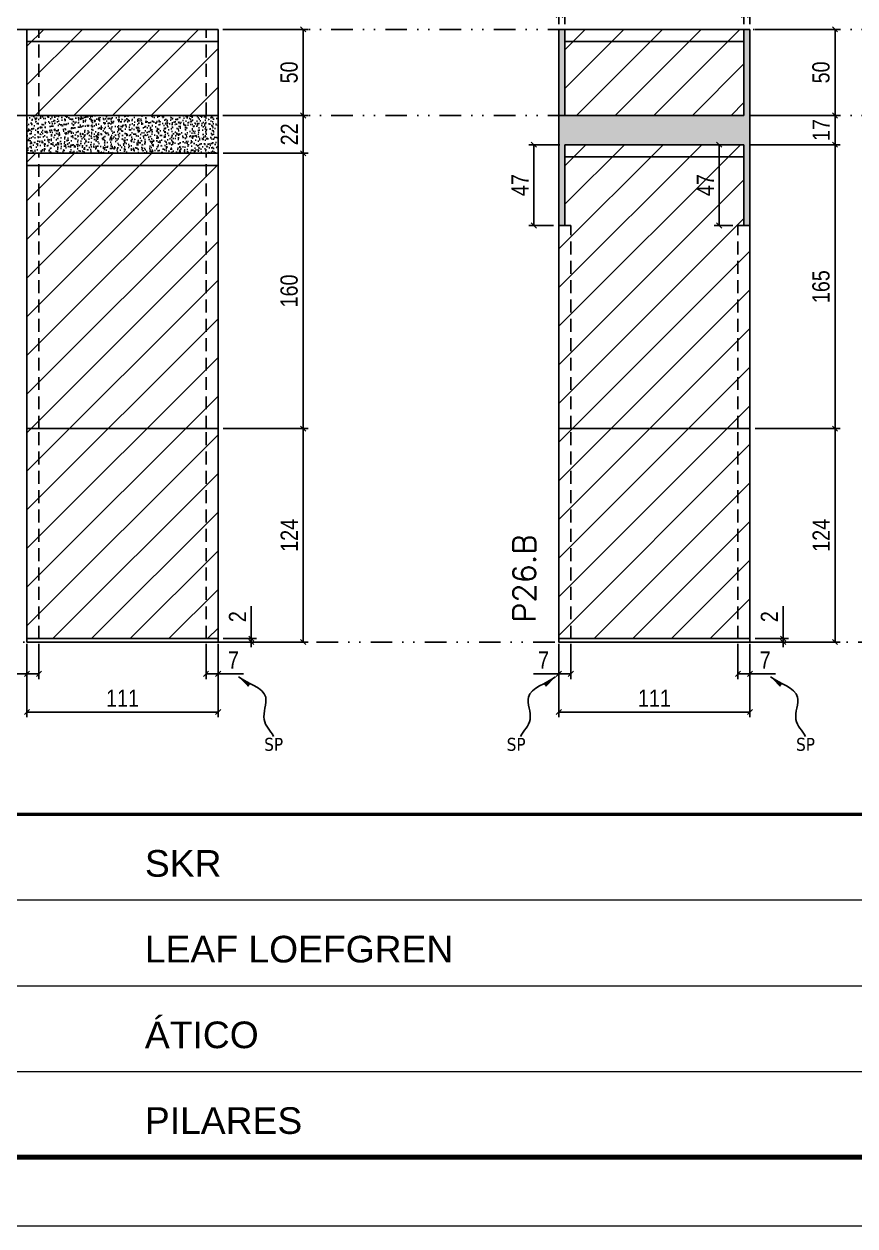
# Model space of a CAD drawing. Extents: x 14400 to 27878, y -21631 to 6985.
# Drawn here: x 18212 to 18694, y -5551 to -4853 of the extents above; entities that cross this region are included whole.
import ezdxf

# ---------------------------------------------------------------- set-up
doc = ezdxf.new("R2010")
doc.units = 0
for name, pattern in [('CONTINUO', [0]), ('DASHED', [0.75, 0.5, -0.25]), ('DIVIDE2', [0.625, 0.25, -0.125, 0, -0.125, 0, -0.125]), ('HIDDEN', [0.375, 0.25, -0.125])]:
    doc.linetypes.add(name, pattern=pattern)
for name, color, linetype in [('COTA', 241, 'Continuous'), ('Nível', 160, 'Continuous'), ('Painéis', 200, 'Continuous'), ('SARR_2.2x7', 40, 'Continuous'), ('texto', 7, 'Continuous')]:
    doc.layers.add(name, color=color, linetype=linetype)
for name, color, linetype, lineweight in [('Folhas', 255, 'Continuous', 9), ('Hachura', 251, 'Continuous', 9), ('SARRAFO DE PRESSAO', 251, 'DASHED', 9), ('Texto Seção', 7, 'Continuous', 15)]:
    doc.layers.add(name, color=color, linetype=linetype, lineweight=lineweight)
doc.styles.add('ARIAL', font='arial.ttf')
doc.styles.add('COTA TECNICA', font='techl___.ttf', dxfattribs={"height": 10})
doc.styles.add('COTA TECNICA-50', font='techl___.ttf', dxfattribs={"height": 10})
doc.styles.add('REGUA-120', font='ROMANS.shx', dxfattribs={"height": 15})
doc.styles.get("Standard").update_dxf_attribs({"font": 'arial.ttf'})
doc.dimstyles.new('COTA PAINEL-50', dxfattribs={"dimtxt": 10, "dimasz": 3, "dimexe": 3, "dimexo": 3, "dimgap": 3, "dimtad": 1, "dimdec": 1, "dimzin": 12, "dimdsep": 46, "dimtxsty": 'COTA TECNICA-50', "dimblk1": 'OBLIQUE', "dimblk2": 'OBLIQUE', "dimsah": 1, "dimcen": 0.9, "dimclrd": 4, "dimclre": 4, "dimclrt": 240, "dimadec": 1, "dimazin": 3, "dimtfac": 1, "dimtdec": 1, "dimtmove": 0, "dimatfit": 3, "dimfxl": 1, "dimtolj": 1, "dimtzin": 12, "dimarcsym": 0})
doc.dimstyles.new('PAINEL', dxfattribs={"dimtxt": 10, "dimasz": 3, "dimexe": 3, "dimexo": 3, "dimgap": 3, "dimtad": 1, "dimdec": 1, "dimzin": 12, "dimdsep": 46, "dimtxsty": 'COTA TECNICA', "dimblk1": 'OBLIQUE', "dimblk2": 'OBLIQUE', "dimsah": 1, "dimcen": 0.9, "dimclrd": 4, "dimclre": 4, "dimclrt": 240, "dimadec": 1, "dimazin": 3, "dimtfac": 1, "dimtdec": 1, "dimtmove": 0, "dimatfit": 3, "dimfxl": 1, "dimtolj": 1, "dimtzin": 12, "dimarcsym": 0})
doc.dimstyles.get("Standard").update_dxf_attribs({"dimtxt": 0.18, "dimasz": 0.18, "dimexe": 0.18, "dimexo": 0.0625, "dimgap": 0.09, "dimtad": 0, "dimtih": 1, "dimtoh": 1, "dimdec": 4, "dimzin": 0, "dimdsep": 46, "dimtxsty": 'Standard', "dimcen": 0.09, "dimadec": 0, "dimazin": 0, "dimtfac": 1, "dimtdec": 4, "dimtofl": 0, "dimtmove": 0, "dimatfit": 3, "dimfxl": 1, "dimtolj": 1, "dimtzin": 0, "dimarcsym": 0})

# ---------------------------------------------------------------- blocks, each defined once
blk = doc.blocks.new('9999999999')
at = {"color": 30, "linetype": 'CONTINUO'}
for p, q in [((98564.56, 34379.64), (99583.98, 34379.64)), ((98564.56, 34329.83), (99487.98, 34329.83)), ((98564.56, 34280.02), (99487.98, 34280.02))]:
    blk.add_line(p, q, dxfattribs=at)
at = {"color": 30, "linetype": 'CONTINUO', "const_width": 2}
blk.add_lwpolyline([(99583.98, 34230.21), (99583.98, 34414.45, 0.414214), (99568.98, 34429.45), (98228.98, 34429.45, 0.414214), (98213.98, 34414.45), (98213.98, 34245.21, 0.414214), (98228.98, 34230.21), (99583.98, 34230.21)], format="xyb", dxfattribs=at)
at = {"layer": 'Folhas'}
blk.add_lwpolyline([(98138.98, 34190.21), (99623.98, 34190.21), (99623.98, 35240.21), (98138.98, 35240.21)], close=True, dxfattribs=at)
at = {"layer": 'Folhas', "color": 30, "const_width": 3}
blk.add_lwpolyline([(98213.98, 34230.21), (99583.98, 34230.21), (99583.98, 35200.21), (98213.98, 35200.21)], close=True, dxfattribs=at)
at = {"color": 7, "linetype": 'Continuous', "ltscale": 5, "style": 'ARIAL'}
for s, height, p in [('SKR', 15.483, (98837.68, 34393.13)), ('LEAF LOEFGREN', 15.4829, (98837.68, 34343.32)), ('ÁTICO', 15.483, (98837.68, 34293.51)), ('PILARES', 15.483, (98837.68, 34243.7))]:
    blk.add_text(s, height=height, dxfattribs=at).set_placement(p)
blk = doc.blocks.new('_Oblique')
at = {"color": 0, "linetype": 'ByBlock', "lineweight": -2}
blk.add_line((-0.5, -0.5), (0.5, 0.5), dxfattribs=at)
blk = doc.blocks.new('*D2118')
at = {"layer": 'COTA', "color": 4, "lineweight": -2, "transparency": 16777216}
for p, q in [((18213.68, -5212.74), (18213.68, -5255.42)), ((18324.68, -5212.74), (18324.68, -5255.42)), ((18324.68, -5252.42), (18213.68, -5252.42))]:
    blk.add_line(p, q, dxfattribs=at)
at = {"layer": 'Defpoints', "color": 0, "transparency": 16777216}
for p in [(18213.68, -5209.74), (18324.68, -5209.74), (18213.68, -5252.42)]:
    blk.add_point(p, dxfattribs=at)
at = {"layer": 'COTA', "color": 4, "lineweight": -2, "transparency": 16777216, "xscale": 3, "yscale": 3, "zscale": 3, "rotation": 180}
blk.add_blockref('_Oblique', (18213.68, -5252.42), dxfattribs=at)
at = {"layer": 'COTA', "color": 4, "lineweight": -2, "transparency": 16777216, "xscale": 3, "yscale": 3, "zscale": 3}
blk.add_blockref('_Oblique', (18324.68, -5252.42), dxfattribs=at)
at = {"layer": 'COTA', "color": 240, "transparency": 16777216, "insert": (18269.18, -5244.36), "char_height": 10, "attachment_point": 5, "style": 'COTA TECNICA'}
blk.add_mtext('\\A1;111', dxfattribs=at)
blk = doc.blocks.new('*D2119')
at = {"layer": 'COTA', "color": 4, "lineweight": -2, "transparency": 16777216}
for p, q in [((18317.68, -5212.74), (18317.68, -5233.25)), ((18324.68, -5214.74), (18324.68, -5233.25)), ((18317.68, -5230.25), (18324.68, -5230.25)), ((18324.68, -5230.25), (18339.41, -5230.25))]:
    blk.add_line(p, q, dxfattribs=at)
at = {"layer": 'Defpoints', "color": 0, "transparency": 16777216}
for p in [(18317.68, -5209.74), (18324.68, -5211.74), (18324.68, -5230.25)]:
    blk.add_point(p, dxfattribs=at)
at = {"layer": 'COTA', "color": 4, "lineweight": -2, "transparency": 16777216, "xscale": 3, "yscale": 3, "zscale": 3, "rotation": 180}
blk.add_blockref('_Oblique', (18317.68, -5230.25), dxfattribs=at)
at = {"layer": 'COTA', "color": 4, "lineweight": -2, "transparency": 16777216, "xscale": 3, "yscale": 3, "zscale": 3}
blk.add_blockref('_Oblique', (18324.68, -5230.25), dxfattribs=at)
at = {"layer": 'COTA', "color": 240, "transparency": 16777216, "insert": (18333.54, -5222.18), "char_height": 10, "attachment_point": 5, "style": 'COTA TECNICA-50'}
blk.add_mtext('\\A1;7', dxfattribs=at)
blk = doc.blocks.new('*D2120')
at = {"layer": 'COTA', "color": 4, "lineweight": -2, "transparency": 16777216}
for p, q in [((18213.68, -5214.74), (18213.68, -5233.25)), ((18220.68, -5212.74), (18220.68, -5233.25)), ((18213.68, -5230.25), (18198.95, -5230.25)), ((18220.68, -5230.25), (18213.68, -5230.25))]:
    blk.add_line(p, q, dxfattribs=at)
at = {"layer": 'Defpoints', "color": 0, "transparency": 16777216}
for p in [(18220.68, -5209.74), (18213.68, -5211.74), (18213.68, -5230.25)]:
    blk.add_point(p, dxfattribs=at)
at = {"layer": 'COTA', "color": 4, "lineweight": -2, "transparency": 16777216, "xscale": 3, "yscale": 3, "zscale": 3, "rotation": 180}
blk.add_blockref('_Oblique', (18213.68, -5230.25), dxfattribs=at)
at = {"layer": 'COTA', "color": 4, "lineweight": -2, "transparency": 16777216, "xscale": 3, "yscale": 3, "zscale": 3}
blk.add_blockref('_Oblique', (18220.68, -5230.25), dxfattribs=at)
at = {"layer": 'COTA', "color": 240, "transparency": 16777216, "insert": (18204.81, -5222.18), "char_height": 10, "attachment_point": 5, "style": 'COTA TECNICA-50'}
blk.add_mtext('\\A1;7', dxfattribs=at)
blk = doc.blocks.new('*D2122')
at = {"layer": 'COTA', "color": 4, "linetype": 'ByBlock', "lineweight": -2, "transparency": 16777216}
for p, q in [((18327.68, -5087.74), (18377.04, -5087.74)), ((18374.04, -5211.74), (18374.04, -5087.74)), ((18327.68, -5211.74), (18377.04, -5211.74))]:
    blk.add_line(p, q, dxfattribs=at)
at = {"layer": 'Defpoints', "color": 0, "linetype": 'ByBlock', "transparency": 16777216}
for p in [(18324.68, -5087.74), (18374.04, -5087.74), (18324.68, -5211.74)]:
    blk.add_point(p, dxfattribs=at)
at = {"layer": 'COTA', "color": 4, "linetype": 'ByBlock', "lineweight": -2, "transparency": 16777216, "xscale": 3, "yscale": 3, "zscale": 3}
for p, rotation in [((18374.04, -5087.74), 90), ((18374.04, -5211.74), 270)]:
    blk.add_blockref('_Oblique', p, dxfattribs=dict(at, rotation=rotation))
at = {"layer": 'COTA', "color": 240, "linetype": 'ByBlock', "transparency": 16777216, "insert": (18365.97, -5149.74), "char_height": 10, "attachment_point": 5, "rotation": 90, "style": 'COTA TECNICA'}
blk.add_mtext('\\A1;124', dxfattribs=at)
blk = doc.blocks.new('*D2121')
at = {"layer": 'COTA', "color": 4, "lineweight": -2, "transparency": 16777216}
for p, q in [((18343.94, -5209.74), (18343.94, -5190.94)), ((18327.68, -5209.74), (18346.94, -5209.74)), ((18343.94, -5211.74), (18343.94, -5209.74)), ((18327.68, -5211.74), (18346.94, -5211.74)), ((18343.94, -5211.74), (18343.94, -5214.74))]:
    blk.add_line(p, q, dxfattribs=at)
at = {"layer": 'Defpoints', "color": 0, "transparency": 16777216}
for p in [(18324.68, -5209.74), (18324.68, -5211.74), (18343.94, -5211.74)]:
    blk.add_point(p, dxfattribs=at)
at = {"layer": 'COTA', "color": 4, "lineweight": -2, "transparency": 16777216, "xscale": 3, "yscale": 3, "zscale": 3}
for p, rotation in [((18343.94, -5209.74), 270), ((18343.94, -5211.74), 90)]:
    blk.add_blockref('_Oblique', p, dxfattribs=dict(at, rotation=rotation))
at = {"layer": 'COTA', "color": 240, "transparency": 16777216, "insert": (18335.94, -5196.99), "char_height": 10, "attachment_point": 5, "rotation": 90, "style": 'COTA TECNICA-50'}
blk.add_mtext('\\A1;2', dxfattribs=at)
blk = doc.blocks.new('*D2123')
at = {"layer": 'COTA', "color": 4, "linetype": 'ByBlock', "lineweight": -2, "transparency": 16777216}
for p, q in [((18327.68, -5087.74), (18377.04, -5087.74)), ((18374.04, -5211.74), (18374.04, -5087.74)), ((18327.68, -5211.74), (18377.04, -5211.74))]:
    blk.add_line(p, q, dxfattribs=at)
at = {"layer": 'Defpoints', "color": 0, "linetype": 'ByBlock', "transparency": 16777216}
for p in [(18324.68, -5087.74), (18374.04, -5087.74), (18324.68, -5211.74)]:
    blk.add_point(p, dxfattribs=at)
at = {"layer": 'COTA', "color": 4, "linetype": 'ByBlock', "lineweight": -2, "transparency": 16777216, "xscale": 3, "yscale": 3, "zscale": 3}
for p, rotation in [((18374.04, -5087.74), 90), ((18374.04, -5211.74), 270)]:
    blk.add_blockref('_Oblique', p, dxfattribs=dict(at, rotation=rotation))
at = {"layer": 'COTA', "color": 240, "linetype": 'ByBlock', "transparency": 16777216, "insert": (18365.97, -5149.74), "char_height": 10, "attachment_point": 5, "rotation": 90, "style": 'COTA TECNICA'}
blk.add_mtext('\\A1;124', dxfattribs=at)
blk = doc.blocks.new('*D2124')
at = {"layer": 'COTA', "color": 4, "lineweight": -2, "transparency": 16777216}
for p, q in [((18327.68, -4905.74), (18377.04, -4905.74)), ((18374.04, -4927.74), (18374.04, -4905.74)), ((18327.68, -4927.74), (18377.04, -4927.74))]:
    blk.add_line(p, q, dxfattribs=at)
at = {"layer": 'Defpoints', "color": 0, "transparency": 16777216}
for p in [(18324.68, -4905.74), (18374.04, -4905.74), (18324.68, -4927.74)]:
    blk.add_point(p, dxfattribs=at)
at = {"layer": 'COTA', "color": 4, "lineweight": -2, "transparency": 16777216, "xscale": 3, "yscale": 3, "zscale": 3}
for p, rotation in [((18374.04, -4905.74), 90), ((18374.04, -4927.74), 270)]:
    blk.add_blockref('_Oblique', p, dxfattribs=dict(at, rotation=rotation))
at = {"layer": 'COTA', "color": 240, "transparency": 16777216, "insert": (18366.04, -4916.74), "char_height": 10, "attachment_point": 5, "rotation": 90, "style": 'COTA TECNICA'}
blk.add_mtext('\\A1;22', dxfattribs=at)
blk = doc.blocks.new('*D2125')
at = {"layer": 'COTA', "color": 4, "lineweight": -2, "transparency": 16777216}
for p, q in [((18327.68, -4927.74), (18377.04, -4927.74)), ((18374.04, -5087.74), (18374.04, -4927.74)), ((18327.68, -5087.74), (18377.04, -5087.74))]:
    blk.add_line(p, q, dxfattribs=at)
at = {"layer": 'Defpoints', "color": 0, "transparency": 16777216}
for p in [(18324.68, -4927.74), (18374.04, -4927.74), (18324.68, -5087.74)]:
    blk.add_point(p, dxfattribs=at)
at = {"layer": 'COTA', "color": 4, "lineweight": -2, "transparency": 16777216, "xscale": 3, "yscale": 3, "zscale": 3}
for p, rotation in [((18374.04, -4927.74), 90), ((18374.04, -5087.74), 270)]:
    blk.add_blockref('_Oblique', p, dxfattribs=dict(at, rotation=rotation))
at = {"layer": 'COTA', "color": 240, "transparency": 16777216, "insert": (18365.94, -5007.74), "char_height": 10, "attachment_point": 5, "rotation": 90, "style": 'COTA TECNICA'}
blk.add_mtext('\\A1;160', dxfattribs=at)
blk = doc.blocks.new('*D2126')
at = {"layer": 'COTA', "color": 4, "lineweight": -2, "transparency": 16777216}
for p, q in [((18327.68, -4855.74), (18377.04, -4855.74)), ((18374.04, -4905.74), (18374.04, -4855.74)), ((18327.68, -4905.74), (18377.04, -4905.74))]:
    blk.add_line(p, q, dxfattribs=at)
at = {"layer": 'Defpoints', "color": 0, "transparency": 16777216}
for p in [(18324.68, -4855.74), (18374.04, -4855.74), (18324.68, -4905.74)]:
    blk.add_point(p, dxfattribs=at)
at = {"layer": 'COTA', "color": 4, "lineweight": -2, "transparency": 16777216, "xscale": 3, "yscale": 3, "zscale": 3}
for p, rotation in [((18374.04, -4855.74), 90), ((18374.04, -4905.74), 270)]:
    blk.add_blockref('_Oblique', p, dxfattribs=dict(at, rotation=rotation))
at = {"layer": 'COTA', "color": 240, "transparency": 16777216, "insert": (18365.94, -4880.74), "char_height": 10, "attachment_point": 5, "rotation": 90, "style": 'COTA TECNICA'}
blk.add_mtext('\\A1;50', dxfattribs=at)
blk = doc.blocks.new('*D2127')
at = {"layer": 'COTA', "color": 4, "lineweight": -2, "transparency": 16777216}
for p, q in [((18522.49, -5212.74), (18522.49, -5255.42)), ((18633.49, -5212.74), (18633.49, -5255.42)), ((18633.49, -5252.42), (18522.49, -5252.42))]:
    blk.add_line(p, q, dxfattribs=at)
at = {"layer": 'Defpoints', "color": 0, "transparency": 16777216}
for p in [(18522.49, -5209.74), (18633.49, -5209.74), (18522.49, -5252.42)]:
    blk.add_point(p, dxfattribs=at)
at = {"layer": 'COTA', "color": 4, "lineweight": -2, "transparency": 16777216, "xscale": 3, "yscale": 3, "zscale": 3, "rotation": 180}
blk.add_blockref('_Oblique', (18522.49, -5252.42), dxfattribs=at)
at = {"layer": 'COTA', "color": 4, "lineweight": -2, "transparency": 16777216, "xscale": 3, "yscale": 3, "zscale": 3}
blk.add_blockref('_Oblique', (18633.49, -5252.42), dxfattribs=at)
at = {"layer": 'COTA', "color": 240, "transparency": 16777216, "insert": (18577.99, -5244.36), "char_height": 10, "attachment_point": 5, "style": 'COTA TECNICA'}
blk.add_mtext('\\A1;111', dxfattribs=at)
blk = doc.blocks.new('*D2128')
at = {"layer": 'COTA', "color": 4, "lineweight": -2, "transparency": 16777216}
for p, q in [((18626.49, -5212.74), (18626.49, -5233.25)), ((18633.49, -5214.74), (18633.49, -5233.25)), ((18626.49, -5230.25), (18633.49, -5230.25)), ((18633.49, -5230.25), (18648.22, -5230.25))]:
    blk.add_line(p, q, dxfattribs=at)
at = {"layer": 'Defpoints', "color": 0, "transparency": 16777216}
for p in [(18626.49, -5209.74), (18633.49, -5211.74), (18633.49, -5230.25)]:
    blk.add_point(p, dxfattribs=at)
at = {"layer": 'COTA', "color": 4, "lineweight": -2, "transparency": 16777216, "xscale": 3, "yscale": 3, "zscale": 3, "rotation": 180}
blk.add_blockref('_Oblique', (18626.49, -5230.25), dxfattribs=at)
at = {"layer": 'COTA', "color": 4, "lineweight": -2, "transparency": 16777216, "xscale": 3, "yscale": 3, "zscale": 3}
blk.add_blockref('_Oblique', (18633.49, -5230.25), dxfattribs=at)
at = {"layer": 'COTA', "color": 240, "transparency": 16777216, "insert": (18642.35, -5222.18), "char_height": 10, "attachment_point": 5, "style": 'COTA TECNICA-50'}
blk.add_mtext('\\A1;7', dxfattribs=at)
blk = doc.blocks.new('*D2129')
at = {"layer": 'COTA', "color": 4, "lineweight": -2, "transparency": 16777216}
for p, q in [((18522.49, -5214.74), (18522.49, -5233.25)), ((18529.49, -5212.74), (18529.49, -5233.25)), ((18522.49, -5230.25), (18507.76, -5230.25)), ((18529.49, -5230.25), (18522.49, -5230.25))]:
    blk.add_line(p, q, dxfattribs=at)
at = {"layer": 'Defpoints', "color": 0, "transparency": 16777216}
for p in [(18529.49, -5209.74), (18522.49, -5211.74), (18522.49, -5230.25)]:
    blk.add_point(p, dxfattribs=at)
at = {"layer": 'COTA', "color": 4, "lineweight": -2, "transparency": 16777216, "xscale": 3, "yscale": 3, "zscale": 3, "rotation": 180}
blk.add_blockref('_Oblique', (18522.49, -5230.25), dxfattribs=at)
at = {"layer": 'COTA', "color": 4, "lineweight": -2, "transparency": 16777216, "xscale": 3, "yscale": 3, "zscale": 3}
blk.add_blockref('_Oblique', (18529.49, -5230.25), dxfattribs=at)
at = {"layer": 'COTA', "color": 240, "transparency": 16777216, "insert": (18513.62, -5222.18), "char_height": 10, "attachment_point": 5, "style": 'COTA TECNICA-50'}
blk.add_mtext('\\A1;7', dxfattribs=at)
blk = doc.blocks.new('*D2131')
at = {"layer": 'COTA', "color": 4, "linetype": 'ByBlock', "lineweight": -2, "transparency": 16777216}
for p, q in [((18636.49, -5087.74), (18685.85, -5087.74)), ((18682.85, -5211.74), (18682.85, -5087.74)), ((18636.49, -5211.74), (18685.85, -5211.74))]:
    blk.add_line(p, q, dxfattribs=at)
at = {"layer": 'Defpoints', "color": 0, "linetype": 'ByBlock', "transparency": 16777216}
for p in [(18633.49, -5087.74), (18682.85, -5087.74), (18633.49, -5211.74)]:
    blk.add_point(p, dxfattribs=at)
at = {"layer": 'COTA', "color": 4, "linetype": 'ByBlock', "lineweight": -2, "transparency": 16777216, "xscale": 3, "yscale": 3, "zscale": 3}
for p, rotation in [((18682.85, -5087.74), 90), ((18682.85, -5211.74), 270)]:
    blk.add_blockref('_Oblique', p, dxfattribs=dict(at, rotation=rotation))
at = {"layer": 'COTA', "color": 240, "linetype": 'ByBlock', "transparency": 16777216, "insert": (18674.78, -5149.74), "char_height": 10, "attachment_point": 5, "rotation": 90, "style": 'COTA TECNICA'}
blk.add_mtext('\\A1;124', dxfattribs=at)
blk = doc.blocks.new('*D2130')
at = {"layer": 'COTA', "color": 4, "lineweight": -2, "transparency": 16777216}
for p, q in [((18652.75, -5209.74), (18652.75, -5190.94)), ((18636.49, -5209.74), (18655.75, -5209.74)), ((18652.75, -5211.74), (18652.75, -5209.74)), ((18636.49, -5211.74), (18655.75, -5211.74)), ((18652.75, -5211.74), (18652.75, -5214.74))]:
    blk.add_line(p, q, dxfattribs=at)
at = {"layer": 'Defpoints', "color": 0, "transparency": 16777216}
for p in [(18633.49, -5209.74), (18633.49, -5211.74), (18652.75, -5211.74)]:
    blk.add_point(p, dxfattribs=at)
at = {"layer": 'COTA', "color": 4, "lineweight": -2, "transparency": 16777216, "xscale": 3, "yscale": 3, "zscale": 3}
for p, rotation in [((18652.75, -5209.74), 270), ((18652.75, -5211.74), 90)]:
    blk.add_blockref('_Oblique', p, dxfattribs=dict(at, rotation=rotation))
at = {"layer": 'COTA', "color": 240, "transparency": 16777216, "insert": (18644.75, -5196.99), "char_height": 10, "attachment_point": 5, "rotation": 90, "style": 'COTA TECNICA-50'}
blk.add_mtext('\\A1;2', dxfattribs=at)
blk = doc.blocks.new('*D2132')
at = {"layer": 'COTA', "color": 4, "linetype": 'ByBlock', "lineweight": -2, "transparency": 16777216}
for p, q in [((18636.49, -5087.74), (18685.85, -5087.74)), ((18682.85, -5211.74), (18682.85, -5087.74)), ((18636.49, -5211.74), (18685.85, -5211.74))]:
    blk.add_line(p, q, dxfattribs=at)
at = {"layer": 'Defpoints', "color": 0, "linetype": 'ByBlock', "transparency": 16777216}
for p in [(18633.49, -5087.74), (18682.85, -5087.74), (18633.49, -5211.74)]:
    blk.add_point(p, dxfattribs=at)
at = {"layer": 'COTA', "color": 4, "linetype": 'ByBlock', "lineweight": -2, "transparency": 16777216, "xscale": 3, "yscale": 3, "zscale": 3}
for p, rotation in [((18682.85, -5087.74), 90), ((18682.85, -5211.74), 270)]:
    blk.add_blockref('_Oblique', p, dxfattribs=dict(at, rotation=rotation))
at = {"layer": 'COTA', "color": 240, "linetype": 'ByBlock', "transparency": 16777216, "insert": (18674.78, -5149.74), "char_height": 10, "attachment_point": 5, "rotation": 90, "style": 'COTA TECNICA'}
blk.add_mtext('\\A1;124', dxfattribs=at)
blk = doc.blocks.new('*D2133')
at = {"layer": 'COTA', "color": 4, "lineweight": -2, "transparency": 16777216}
for p, q in [((18632.99, -4922.74), (18685.85, -4922.74)), ((18682.85, -5087.74), (18682.85, -4922.74)), ((18636.49, -5087.74), (18685.85, -5087.74))]:
    blk.add_line(p, q, dxfattribs=at)
at = {"layer": 'Defpoints', "color": 0, "transparency": 16777216}
for p in [(18629.99, -4922.74), (18682.85, -4922.74), (18633.49, -5087.74)]:
    blk.add_point(p, dxfattribs=at)
at = {"layer": 'COTA', "color": 4, "lineweight": -2, "transparency": 16777216, "xscale": 3, "yscale": 3, "zscale": 3}
for p, rotation in [((18682.85, -4922.74), 90), ((18682.85, -5087.74), 270)]:
    blk.add_blockref('_Oblique', p, dxfattribs=dict(at, rotation=rotation))
at = {"layer": 'COTA', "color": 240, "transparency": 16777216, "insert": (18674.74, -5005.24), "char_height": 10, "attachment_point": 5, "rotation": 90, "style": 'COTA TECNICA'}
blk.add_mtext('\\A1;165', dxfattribs=at)
blk = doc.blocks.new('*D2885')
at = {"layer": 'COTA', "color": 4, "lineweight": -2, "transparency": 16777216}
for p, q in [((18522.49, -4852.74), (18522.49, -4844.33)), ((18525.99, -4852.74), (18525.99, -4844.33)), ((18522.49, -4847.33), (18490.88, -4847.33)), ((18525.99, -4847.33), (18522.49, -4847.33)), ((18525.99, -4847.33), (18528.99, -4847.33))]:
    blk.add_line(p, q, dxfattribs=at)
at = {"layer": 'Defpoints', "color": 0, "transparency": 16777216}
for p in [(18522.49, -4847.33), (18522.49, -4855.74), (18525.99, -4855.74)]:
    blk.add_point(p, dxfattribs=at)
at = {"layer": 'COTA', "color": 4, "lineweight": -2, "transparency": 16777216, "xscale": 3, "yscale": 3, "zscale": 3}
blk.add_blockref('_Oblique', (18522.49, -4847.33), dxfattribs=at)
at = {"layer": 'COTA', "color": 4, "lineweight": -2, "transparency": 16777216, "xscale": 3, "yscale": 3, "zscale": 3, "rotation": 180}
blk.add_blockref('_Oblique', (18525.99, -4847.33), dxfattribs=at)
at = {"layer": 'COTA', "color": 240, "transparency": 16777216, "insert": (18503.68, -4839.12), "char_height": 10, "attachment_point": 5, "style": 'COTA TECNICA'}
blk.add_mtext('\\A1;3.5', dxfattribs=at)
blk = doc.blocks.new('*D2886')
at = {"layer": 'COTA', "color": 4, "lineweight": -2, "transparency": 16777216}
for p, q in [((18525.99, -4852.74), (18525.99, -4844.33)), ((18629.99, -4852.74), (18629.99, -4844.33)), ((18525.99, -4847.33), (18629.99, -4847.33))]:
    blk.add_line(p, q, dxfattribs=at)
at = {"layer": 'Defpoints', "color": 0, "transparency": 16777216}
for p in [(18629.99, -4847.33), (18525.99, -4855.74), (18629.99, -4855.74)]:
    blk.add_point(p, dxfattribs=at)
at = {"layer": 'COTA', "color": 4, "lineweight": -2, "transparency": 16777216, "xscale": 3, "yscale": 3, "zscale": 3, "rotation": 180}
blk.add_blockref('_Oblique', (18525.99, -4847.33), dxfattribs=at)
at = {"layer": 'COTA', "color": 4, "lineweight": -2, "transparency": 16777216, "xscale": 3, "yscale": 3, "zscale": 3}
blk.add_blockref('_Oblique', (18629.99, -4847.33), dxfattribs=at)
at = {"layer": 'COTA', "color": 240, "transparency": 16777216, "insert": (18577.99, -4839.23), "char_height": 10, "attachment_point": 5, "style": 'COTA TECNICA'}
blk.add_mtext('\\A1;104', dxfattribs=at)
blk = doc.blocks.new('*D2887')
at = {"layer": 'COTA', "color": 4, "lineweight": -2, "transparency": 16777216}
for p, q in [((18629.99, -4852.74), (18629.99, -4844.33)), ((18633.49, -4852.74), (18633.49, -4844.33)), ((18629.99, -4847.33), (18626.99, -4847.33)), ((18629.99, -4847.33), (18633.49, -4847.33)), ((18633.49, -4847.33), (18665.09, -4847.33))]:
    blk.add_line(p, q, dxfattribs=at)
at = {"layer": 'Defpoints', "color": 0, "transparency": 16777216}
for p in [(18633.49, -4847.33), (18629.99, -4855.74), (18633.49, -4855.74)]:
    blk.add_point(p, dxfattribs=at)
at = {"layer": 'COTA', "color": 4, "lineweight": -2, "transparency": 16777216, "xscale": 3, "yscale": 3, "zscale": 3}
blk.add_blockref('_Oblique', (18629.99, -4847.33), dxfattribs=at)
at = {"layer": 'COTA', "color": 4, "lineweight": -2, "transparency": 16777216, "xscale": 3, "yscale": 3, "zscale": 3, "rotation": 180}
blk.add_blockref('_Oblique', (18633.49, -4847.33), dxfattribs=at)
at = {"layer": 'COTA', "color": 240, "transparency": 16777216, "insert": (18652.29, -4839.12), "char_height": 10, "attachment_point": 5, "style": 'COTA TECNICA'}
blk.add_mtext('\\A1;3.5', dxfattribs=at)
blk = doc.blocks.new('*D3051')
at = {"layer": 'COTA', "color": 4, "lineweight": -2, "transparency": 16777216}
for p, q in [((18522.99, -4922.74), (18505.03, -4922.74)), ((18508.03, -4969.74), (18508.03, -4922.74)), ((18519.49, -4969.74), (18505.03, -4969.74))]:
    blk.add_line(p, q, dxfattribs=at)
at = {"layer": 'Defpoints', "color": 0, "transparency": 16777216}
for p in [(18508.03, -4922.74), (18525.99, -4922.74), (18522.49, -4969.74)]:
    blk.add_point(p, dxfattribs=at)
at = {"layer": 'COTA', "color": 4, "lineweight": -2, "transparency": 16777216, "xscale": 3, "yscale": 3, "zscale": 3}
for p, rotation in [((18508.03, -4922.74), 90), ((18508.03, -4969.74), 270)]:
    blk.add_blockref('_Oblique', p, dxfattribs=dict(at, rotation=rotation))
at = {"layer": 'COTA', "color": 240, "transparency": 16777216, "insert": (18499.96, -4946.24), "char_height": 10, "attachment_point": 5, "rotation": 90, "style": 'COTA TECNICA'}
blk.add_mtext('\\A1;47', dxfattribs=at)
blk = doc.blocks.new('*D3052')
at = {"layer": 'COTA', "color": 4, "lineweight": -2, "transparency": 16777216}
for p, q in [((18623.49, -4922.74), (18612.61, -4922.74)), ((18615.61, -4969.74), (18615.61, -4922.74)), ((18623.49, -4969.74), (18612.61, -4969.74))]:
    blk.add_line(p, q, dxfattribs=at)
at = {"layer": 'Defpoints', "color": 0, "transparency": 16777216}
for p in [(18615.61, -4922.74), (18626.49, -4922.74), (18626.49, -4969.74)]:
    blk.add_point(p, dxfattribs=at)
at = {"layer": 'COTA', "color": 4, "lineweight": -2, "transparency": 16777216, "xscale": 3, "yscale": 3, "zscale": 3}
for p, rotation in [((18615.61, -4922.74), 90), ((18615.61, -4969.74), 270)]:
    blk.add_blockref('_Oblique', p, dxfattribs=dict(at, rotation=rotation))
at = {"layer": 'COTA', "color": 240, "transparency": 16777216, "insert": (18607.54, -4946.24), "char_height": 10, "attachment_point": 5, "rotation": 90, "style": 'COTA TECNICA'}
blk.add_mtext('\\A1;47', dxfattribs=at)
blk = doc.blocks.new('*D3053')
at = {"layer": 'COTA', "color": 4, "lineweight": -2, "transparency": 16777216}
for p, q in [((18632.99, -4905.74), (18685.85, -4905.74)), ((18682.85, -4922.74), (18682.85, -4905.74)), ((18632.99, -4922.74), (18685.85, -4922.74))]:
    blk.add_line(p, q, dxfattribs=at)
at = {"layer": 'Defpoints', "color": 0, "transparency": 16777216}
for p in [(18629.99, -4905.74), (18682.85, -4905.74), (18629.99, -4922.74)]:
    blk.add_point(p, dxfattribs=at)
at = {"layer": 'COTA', "color": 4, "lineweight": -2, "transparency": 16777216, "xscale": 3, "yscale": 3, "zscale": 3}
for p, rotation in [((18682.85, -4905.74), 90), ((18682.85, -4922.74), 270)]:
    blk.add_blockref('_Oblique', p, dxfattribs=dict(at, rotation=rotation))
at = {"layer": 'COTA', "color": 240, "transparency": 16777216, "insert": (18674.78, -4914.24), "char_height": 10, "attachment_point": 5, "rotation": 90, "style": 'COTA TECNICA'}
blk.add_mtext('\\A1;17', dxfattribs=at)
blk = doc.blocks.new('*D3054')
at = {"layer": 'COTA', "color": 4, "lineweight": -2, "transparency": 16777216}
for p, q in [((18636.49, -4855.74), (18685.85, -4855.74)), ((18682.85, -4905.74), (18682.85, -4855.74)), ((18632.99, -4905.74), (18685.85, -4905.74))]:
    blk.add_line(p, q, dxfattribs=at)
at = {"layer": 'Defpoints', "color": 0, "transparency": 16777216}
for p in [(18633.49, -4855.74), (18682.85, -4855.74), (18629.99, -4905.74)]:
    blk.add_point(p, dxfattribs=at)
at = {"layer": 'COTA', "color": 4, "lineweight": -2, "transparency": 16777216, "xscale": 3, "yscale": 3, "zscale": 3}
for p, rotation in [((18682.85, -4855.74), 90), ((18682.85, -4905.74), 270)]:
    blk.add_blockref('_Oblique', p, dxfattribs=dict(at, rotation=rotation))
at = {"layer": 'COTA', "color": 240, "transparency": 16777216, "insert": (18674.74, -4880.74), "char_height": 10, "attachment_point": 5, "rotation": 90, "style": 'COTA TECNICA'}
blk.add_mtext('\\A1;50', dxfattribs=at)

msp = doc.modelspace()

# ---------------------------------------------------------------- hatches: boundary and pattern name
at = {"layer": 'COTA'}
h = msp.add_hatch(dxfattribs=at)
h.set_pattern_fill('AR-CONC', color=256, scale=0.03)
h.set_pattern_definition([(50, (-1585, 0), (5.4655401, -0.4781726), [0.5715, -6.2865]), (355, (-1585, 0), (-1.0573026, 5.7317054), [0.4572, -5.0292175]), (100.451445, (-1584.5445, -0.04), (4.4082374, 5.2535326), [0.4857003, -5.3427073]), (46.1842, (-1585, 1.524), (8.1323712, -1.2612698), [0.85725, -9.42975]), (96.635558, (-1584.322, 1.419), (7.122124, 7.4227837), [0.7285507, -8.0140682]), (351.18415, (-1585, 1.524), (7.122124, 7.4227837), [0.685799, -7.543792]), (21, (-1584.238, 1.143), (4.5484317, -3.0679559), [0.5715, -6.2865]), (326, (-1584.238, 1.143), (1.8540609, 5.525639), [0.4572, -5.0292]), (71.451445, (-1583.859, 0.8873), (6.4024926, 2.457683), [0.4857003, -5.3426981]), (37.5, (-1585, 0), (0.0926581, 2.53665117), [0, -4.96824, 0, -5.1054, 0, -5.04825]), (7.5, (-1585, 0), (2.00458988, 3.00541724), [0, -2.91084, 0, -4.85394, 0, -1.92405]), (327.5, (-1586.6993, 0), (4.06771786, -0.17186232), [0, -1.905, 0, -5.9436, 0, -7.8867]), (317.5, (-1587.4613, 0), (4.44387544, 0.76279473), [0, -2.4765, 0, -3.94716, 0, -5.6007])])
h.paths.add_polyline_path([(18522.487, -4905.741), (18522.487, -4969.741), (18525.987, -4969.741), (18525.987, -4922.741), (18629.987, -4922.741), (18629.987, -4969.741), (18633.487, -4969.741), (18633.487, -4905.741)])
h.paths.add_polyline_path([(18522.487, -4905.741), (18525.987, -4905.741), (18525.987, -4855.741), (18522.487, -4855.741)])
h.paths.add_polyline_path([(18629.987, -4905.741), (18633.487, -4905.741), (18633.487, -4855.741), (18629.987, -4855.741)])
h = msp.add_hatch(dxfattribs=at)
h.set_pattern_fill('AR-CONC', color=256, scale=0.03)
h.set_pattern_definition([(50, (1598.792, -10369.176), (5.4655401, -0.4781726), [0.5715, -6.2865]), (355, (1598.792, -10369.176), (-1.0573026, 5.7317054), [0.4572, -5.0292175]), (100.451445, (1599.2476, -10369.216), (4.4082374, 5.2535326), [0.4857003, -5.3427073]), (46.1842, (1598.792, -10367.652), (8.1323712, -1.2612698), [0.85725, -9.42975]), (96.63556, (1599.47, -10367.757), (7.122124, 7.4227837), [0.7285507, -8.0140682]), (351.18415, (1598.792, -10367.652), (7.122124, 7.4227837), [0.685799, -7.543792]), (21, (1599.554, -10368.033), (4.5484317, -3.067956), [0.5715, -6.2865]), (326, (1599.554, -10368.033), (1.8540609, 5.525639), [0.4572, -5.0292]), (71.451445, (1599.933, -10368.2886), (6.4024926, 2.457683), [0.4857003, -5.3426981]), (37.5, (1598.7922, -10369.176), (0.0926581, 2.53665117), [0, -4.96824, 0, -5.1054, 0, -5.04825]), (7.5, (1598.7922, -10369.176), (2.00458988, 3.00541724), [0, -2.91084, 0, -4.85394, 0, -1.92405]), (327.5, (1597.0929, -10369.176), (4.06771786, -0.17186232), [0, -1.905, 0, -5.9436, 0, -7.8867]), (317.5, (1596.331, -10369.176), (4.44387544, 0.7627947), [0, -2.4765, 0, -3.94716, 0, -5.6007])])
h.paths.add_polyline_path([(18213.678, -4927.741), (18324.678, -4927.741), (18324.678, -4905.741), (18213.678, -4905.741)])
at = {"layer": 'Hachura'}
h = msp.add_hatch(dxfattribs=at)
h.set_pattern_fill('ANSI31', color=256, scale=5)
h.paths.add_polyline_path([(18324.678, -4855.741), (18213.678, -4855.741), (18213.678, -4905.741), (18324.678, -4905.741)])
h.paths.add_polyline_path([(18324.678, -4927.741), (18213.678, -4927.741), (18213.678, -5087.741), (18324.678, -5087.741)])
h.paths.add_polyline_path([(18324.678, -5087.741), (18213.678, -5087.741), (18213.678, -5209.741), (18324.678, -5209.741)])
h.paths.add_polyline_path([(18633.487, -5087.741), (18522.487, -5087.741), (18522.487, -5209.741), (18633.487, -5209.741)])
h.paths.add_polyline_path([(18633.487, -4969.741), (18629.987, -4969.741), (18629.987, -4922.741), (18525.987, -4922.741), (18525.987, -4969.741), (18522.487, -4969.741), (18522.487, -5087.741), (18633.487, -5087.741)])
h.paths.add_polyline_path([(18629.987, -4855.741), (18525.987, -4855.741), (18525.987, -4905.741), (18629.987, -4905.741)])
h.paths.add_polyline_path([(18863.132, -4969.741), (18823.132, -4969.741), (18823.132, -5209.741), (18863.132, -5209.741)])

# ---------------------------------------------------------------- linework, layer by layer
at = {"layer": 'COTA'}
for p, q in [((18522.487, -4969.741), (18522.487, -4855.741)), ((18522.487, -4855.741), (18525.987, -4855.741)), ((18629.987, -4855.741), (18633.487, -4855.741)), ((18633.487, -4855.741), (18633.487, -4969.741)), ((18213.678, -4927.741), (18213.678, -4905.741)), ((18324.678, -4905.741), (18324.678, -4927.741))]:
    msp.add_line(p, q, dxfattribs=at)
at = {"layer": 'Nível', "color": 4, "linetype": 'DIVIDE2', "ltscale": 50}
for p, q in [((18138.796, -4855.741), (19028.467, -4855.741)), ((18138.796, -4905.741), (19028.467, -4905.741)), ((17658.467, -5211.741), (19028.467, -5211.741))]:
    msp.add_line(p, q, dxfattribs=at)
at = {"layer": 'Painéis'}
for p, q in [((18213.678, -4855.741), (18324.678, -4855.741)), ((18213.678, -4905.741), (18213.678, -4855.741)), ((18324.678, -4905.741), (18324.678, -4855.741)), ((18525.987, -4855.741), (18629.987, -4855.741)), ((18525.987, -4905.741), (18525.987, -4855.741)), ((18629.987, -4855.741), (18629.987, -4905.741)), ((18213.678, -4905.741), (18324.678, -4905.741)), ((18525.987, -4905.741), (18629.987, -4905.741)), ((18525.987, -4969.741), (18525.987, -4922.741)), ((18525.987, -4922.741), (18629.987, -4922.741)), ((18629.987, -4922.741), (18629.987, -4969.741)), ((18213.678, -4927.741), (18213.678, -5209.741)), ((18324.678, -4927.741), (18213.678, -4927.741)), ((18324.678, -5209.741), (18324.678, -4927.741)), ((18522.487, -4969.741), (18522.487, -5209.741)), ((18529.487, -4969.741), (18522.487, -4969.741)), ((18633.487, -4969.741), (18626.487, -4969.741)), ((18633.487, -5209.741), (18633.487, -4969.741)), ((18324.678, -5087.741), (18213.678, -5087.741)), ((18633.487, -5087.741), (18522.487, -5087.741)), ((18213.678, -5209.741), (18324.678, -5209.741)), ((18522.487, -5209.741), (18633.487, -5209.741))]:
    msp.add_line(p, q, dxfattribs=at)
for points in [[(18324.678, -5209.741), (18213.678, -5209.741), (18213.678, -5211.741), (18324.678, -5211.741)], [(18633.487, -5209.741), (18522.487, -5209.741), (18522.487, -5211.741), (18633.487, -5211.741)]]:
    msp.add_lwpolyline(points, close=True, dxfattribs=at)
at = {"layer": 'SARR_2.2x7', "linetype": 'HIDDEN', "ltscale": 30}
for p, q in [((18220.678, -4905.741), (18220.678, -4855.741)), ((18317.678, -4905.741), (18317.678, -4855.741)), ((18220.678, -5087.741), (18220.678, -4927.741)), ((18317.678, -5087.741), (18317.678, -4927.741)), ((18529.487, -5087.741), (18529.487, -4969.741)), ((18626.487, -5087.741), (18626.487, -4969.741)), ((18220.678, -5209.741), (18220.678, -5087.741)), ((18317.678, -5209.741), (18317.678, -5087.741)), ((18529.487, -5209.741), (18529.487, -5087.741)), ((18626.487, -5209.741), (18626.487, -5087.741))]:
    msp.add_line(p, q, dxfattribs=at)
at = {"layer": 'SARR_2.2x7'}
for p, q in [((18213.678, -4862.741), (18324.678, -4862.741)), ((18525.987, -4862.741), (18629.987, -4862.741)), ((18525.987, -4929.741), (18629.987, -4929.741)), ((18324.678, -4934.741), (18213.678, -4934.741))]:
    msp.add_line(p, q, dxfattribs=at)

# ---------------------------------------------------------------- block references
at = {"layer": 'SARRAFO DE PRESSAO', "color": 6, "linetype": 'ByBlock'}
msp.add_blockref('9999999999', (-80555.511, -39741.229), dxfattribs=at)

# ---------------------------------------------------------------- texts
at = {"layer": 'texto', "color": 0, "char_height": 7.5, "attachment_point": 5}
for insert in [(18356.925, -5271.232), (18497.71, -5271.232), (18665.735, -5271.232)]:
    msp.add_mtext('{\\fTahoma|b0|i0|c0|p34;\\C4;SP}', dxfattribs=dict(at, insert=insert))
at = {"layer": 'Texto Seção', "insert": (18509.017, -5200.489), "char_height": 13, "width": 285.32988, "attachment_point": 7, "rotation": 90, "style": 'REGUA-120'}
msp.add_mtext('P26.B', dxfattribs=at)

# ---------------------------------------------------------------- dimensions: what is measured, and where the dimension line sits
at = {"layer": 'COTA'}
for base, p1, p2, dimstyle, picture, middle in [((18522.487, -4847.335), (18525.987, -4855.741), (18522.487, -4855.741), 'PAINEL', '*D2885', (18503.684, -4839.116)), ((18629.987, -4847.335), (18525.987, -4855.741), (18629.987, -4855.741), 'PAINEL', '*D2886', (18577.987, -4839.233)), ((18633.487, -4847.335), (18629.987, -4855.741), (18633.487, -4855.741), 'PAINEL', '*D2887', (18652.29, -4839.116)), ((18324.678, -5230.251), (18317.678, -5209.741), (18324.678, -5211.741), 'COTA PAINEL-50', '*D2119', (18333.543, -5222.178)), ((18633.487, -5230.251), (18626.487, -5209.741), (18633.487, -5211.741), 'COTA PAINEL-50', '*D2128', (18642.353, -5222.178))]:
    dim = msp.add_linear_dim(base=base, p1=p1, p2=p2, dimstyle=dimstyle, dxfattribs=at)
    dim.commit()
    dim.dimension.update_dxf_attribs({"geometry": picture, "text_midpoint": middle})
for base, p1, p2, angle, dimstyle, picture, middle in [((18374.045, -4855.741), (18324.678, -4905.741), (18324.678, -4855.741), 90, 'PAINEL', '*D2126', (18365.935, -4880.741)), ((18374.045, -4905.741), (18324.678, -4927.741), (18324.678, -4905.741), 90, 'PAINEL', '*D2124', (18366.045, -4916.741)), ((18682.854, -4905.741), (18629.987, -4922.741), (18629.987, -4905.741), 90, 'PAINEL', '*D3053', (18674.781, -4914.241)), ((18508.035, -4922.741), (18522.487, -4969.741), (18525.987, -4922.741), 90, 'PAINEL', '*D3051', (18499.961, -4946.241)), ((18615.613, -4922.741), (18626.487, -4969.741), (18626.487, -4922.741), 90, 'PAINEL', '*D3052', (18607.54, -4946.241)), ((18682.854, -4922.741), (18633.487, -5087.741), (18629.987, -4922.741), 90, 'PAINEL', '*D2133', (18674.745, -5005.241)), ((18374.045, -4927.741), (18324.678, -5087.741), (18324.678, -4927.741), 90, 'PAINEL', '*D2125', (18365.943, -5007.741)), ((18213.678, -5230.251), (18220.678, -5209.741), (18213.678, -5211.741), 180, 'COTA PAINEL-50', '*D2120', (18204.812, -5222.178)), ((18522.487, -5230.251), (18529.487, -5209.741), (18522.487, -5211.741), 180, 'COTA PAINEL-50', '*D2129', (18513.622, -5222.178))]:
    dim = msp.add_linear_dim(base=base, p1=p1, p2=p2, angle=angle, dimstyle=dimstyle, dxfattribs=at)
    dim.commit()
    dim.dimension.update_dxf_attribs({"geometry": picture, "text_midpoint": middle})
for base, p1, p2, angle, override, picture, middle in [((18682.854, -4855.741), (18629.987, -4905.741), (18633.487, -4855.741), 90, {"dimtmove": 1}, '*D3054', (18674.745, -4880.741)), ((18213.678, -5252.419), (18324.678, -5209.741), (18213.678, -5209.741), 180, {"dimarcsym": 2}, '*D2118', (18269.178, -5244.36)), ((18522.487, -5252.419), (18633.487, -5209.741), (18522.487, -5209.741), 180, {"dimarcsym": 2}, '*D2127', (18577.987, -5244.36))]:
    dim = msp.add_linear_dim(base=base, p1=p1, p2=p2, angle=angle, dimstyle='PAINEL', override=override, dxfattribs=at)
    dim.commit()
    dim.dimension.update_dxf_attribs({"geometry": picture, "text_midpoint": middle})
at = {"layer": 'COTA', "linetype": 'ByBlock'}
for p1, p2, picture, middle in [((18324.678, -5211.741), (18324.678, -5087.741), '*D2122', (18365.972, -5149.741)), ((18324.678, -5211.741), (18324.678, -5087.741), '*D2123', (18365.972, -5149.741)), ((18633.487, -5211.741), (18633.487, -5087.741), '*D2131', (18674.781, -5149.741)), ((18633.487, -5211.741), (18633.487, -5087.741), '*D2132', (18674.781, -5149.741))]:
    dim = msp.add_aligned_dim(p1=p1, p2=p2, distance=-49.367, dimstyle='PAINEL', dxfattribs=at)
    dim.commit()
    dim.dimension.update_dxf_attribs({"geometry": picture, "text_midpoint": middle})
at = {"layer": 'COTA'}
for base, p1, p2, picture, middle in [((18343.936, -5211.741), (18324.678, -5209.741), (18324.678, -5211.741), '*D2121', (18343.936, -5196.994)), ((18652.745, -5211.741), (18633.487, -5209.741), (18633.487, -5211.741), '*D2130', (18652.745, -5196.994))]:
    dim = msp.add_linear_dim(base=base, p1=p1, p2=p2, angle=90, dimstyle='COTA PAINEL-50', dxfattribs=at)
    dim.commit()
    dim.dimension.update_dxf_attribs({"geometry": picture, "text_midpoint": middle, "dimtype": 160})

# ---------------------------------------------------------------- leaders
at = {"layer": 'COTA', "path_type": 1}
for points in [[(18336.507, -5231.921), (18352.292, -5243.756), (18351.367, -5256.763), (18356.919, -5266.545)], [(18520.658, -5231.921), (18504.873, -5243.756), (18505.798, -5256.763), (18500.245, -5266.545)], [(18645.316, -5231.921), (18661.101, -5243.756), (18660.176, -5256.763), (18665.729, -5266.545)]]:
    msp.add_leader(points, dimstyle='Standard', override={"dimasz": 8}, dxfattribs=at)

doc.saveas('drawing.dxf')
